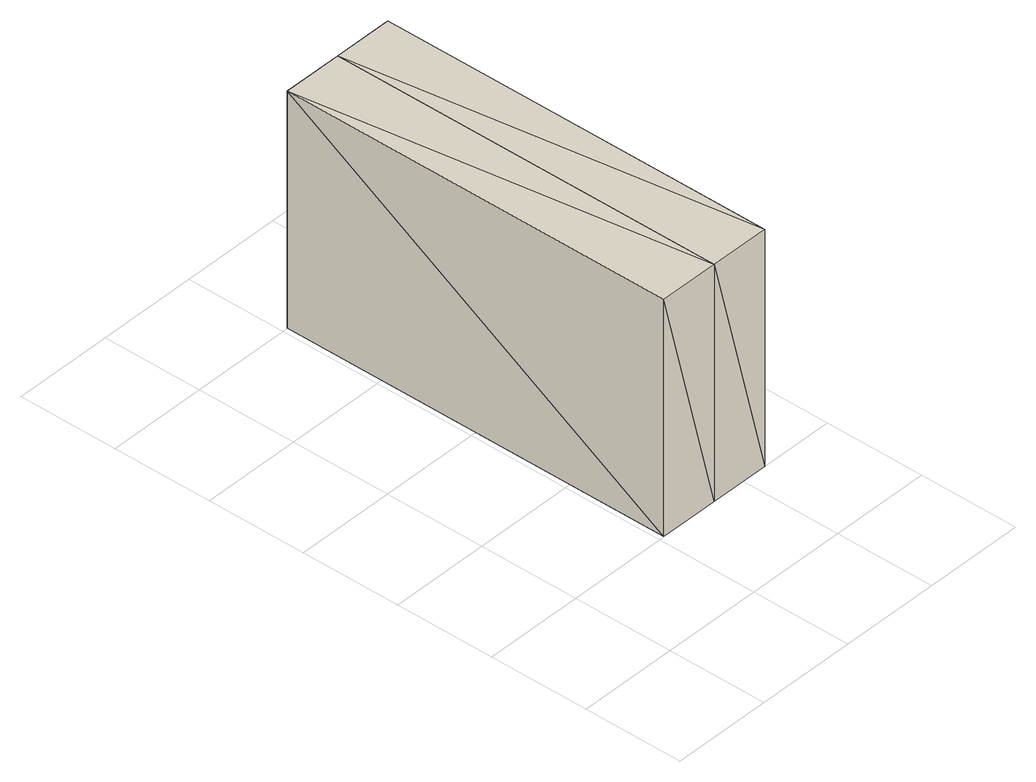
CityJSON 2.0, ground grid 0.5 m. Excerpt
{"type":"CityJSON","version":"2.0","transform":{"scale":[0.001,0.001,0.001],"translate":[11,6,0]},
"CityObjects":{
"building1":{"type":"Building","attributes":{"info":{"id":31539,"type":"IfcOpeningElement","GlobalId":"2OW0PH61vS77xxyX1o74u8","OwnerHistory":"#12","Name":"EG-Fenster-8","ObjectPlacement":"#31494","Representation":"#31535"},"psets":{"BaseQuantities":{"Depth":{"id":31545,"class":"IfcQuantityLength","value":0.3},"Height":{"id":31546,"class":"IfcQuantityLength","value":1.2},"Width":{"id":31547,"class":"IfcQuantityLength","value":2},"Area":{"id":31548,"class":"IfcQuantityArea","value":2.4},"Volume":{"id":31549,"class":"IfcQuantityVolume","value":0.0397},"id":31550}}},"geometry":[{"type":"MultiSurface","lod":"2","boundaries":[[[0,1,2]],[[0,2,3]],[[4,0,3]],[[4,3,5]],[[6,4,5]],[[6,5,7]],[[1,6,7]],[[1,7,2]],[[4,1,0]],[[4,6,1]],[[3,2,5]],[[2,7,5]],[[4,6,8]],[[4,8,9]],[[0,4,9]],[[0,9,10]],[[1,0,10]],[[1,10,11]],[[6,1,11]],[[6,11,8]],[[0,6,4]],[[0,1,6]],[[9,8,10]],[[8,11,10]]]}]}
},
"vertices":[
[830,502,2000],[830,2502,2000],[530,2502,2000],[530,502,2000],[830,502,800],[530,502,800],[830,2502,800],[530,2502,800],[1130,2502,800],[1130,502,800],[1130,502,2000],[1130,2502,2000]
]}
